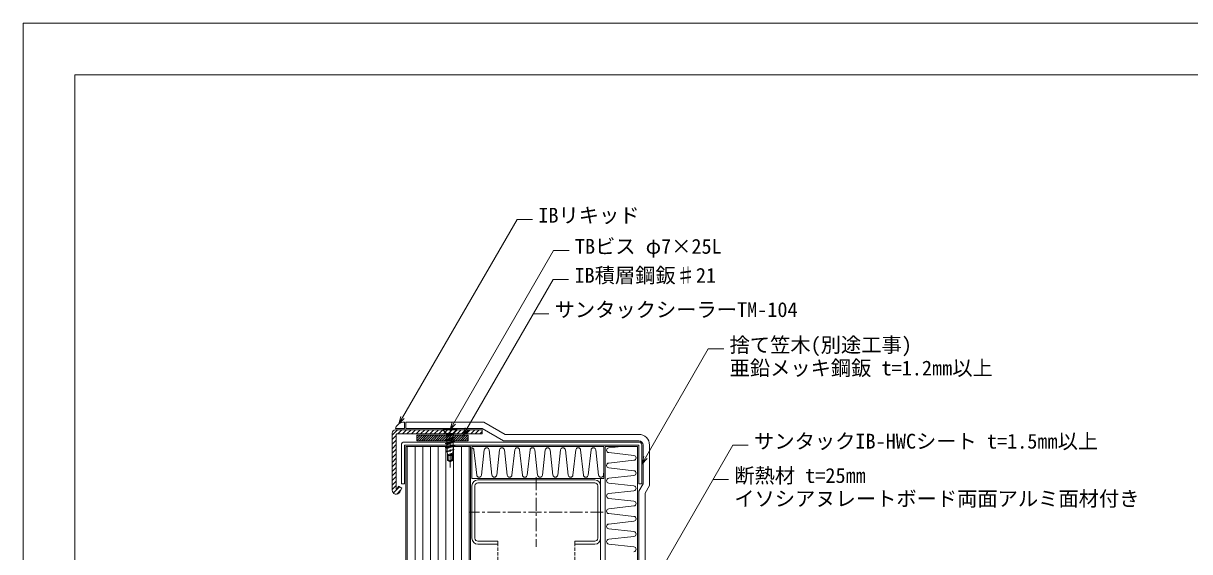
# Model space of a CAD drawing. Units: millimetres, scale not verified. Extents: x -840 to 840, y -594 to 594.
# Drawn here: x -840 to 66, y 183 to 594 of the extents above; entities that cross this region are included whole.
import ezdxf
from ezdxf.enums import TextEntityAlignment as Align

# ---------------------------------------------------------------- set-up
doc = ezdxf.new("R2010")
doc.units = ezdxf.units.MM
doc.header["$LTSCALE"] = 2
doc.linetypes.add('CHAIN1', pattern=[8, 5, -1, 1, -1])
doc.linetypes.add('DASHED1', pattern=[1.8, 1.2, -0.6])
for name, color, linetype, lineweight in [('0-0_輪郭線', 2, 'Continuous', 9), ('0-1_図面枠', 7, 'Continuous', 9), ('0-2_文字', 5, 'Continuous', 9), ('0-6_鋼材(受け鋼鈑)', 7, 'Continuous', 9), ('0-7_断熱材', 4, 'Continuous', 9), ('0-8_部材(積層鋼板)', 4, 'Continuous', 9), ('0-B_寸法線', 7, 'Continuous', 9), ('0-C_IBｼｰﾄ', 4, 'Continuous', 9), ('0-D_躯体', 4, 'Continuous', 9), ('0-E_部材(ﾋﾞｽ類)', 7, 'Continuous', 9), ('0-F_中心線', 2, 'CHAIN1', 9), ('1-1_鋼材(C型・H鋼ｅｔｃ)', 7, 'Continuous', 9), ('1-3_IBリキッド', 7, 'Continuous', 9), ('1-5_ブチルﾃｰﾌﾟ', 4, 'Continuous', 9)]:
    doc.layers.add(name, color=color, linetype=linetype, lineweight=lineweight)
doc.styles.add('ＭＳ ゴシック', font='')
doc.styles.get('ＭＳ ゴシック').set_extended_font_data('MS Gothic')

msp = doc.modelspace()

# ---------------------------------------------------------------- linework, layer by layer
at = {"layer": '0-0_輪郭線'}
msp.add_lwpolyline([(800, 554), (-800, 554), (-800, -554), (800, -554)], close=True, dxfattribs=at)
at = {"layer": '0-1_図面枠'}
msp.add_lwpolyline([(840, -594), (840, 594), (-840, 594), (-840, -594)], close=True, dxfattribs=at)
at = {"layer": '0-6_鋼材(受け鋼鈑)'}
msp.add_line((-361.815, 268.43), (-543.815, 268.43), dxfattribs=at)
for points in [[(-546.215, 266.03), (-546.215, 236.03), (-543.815, 236.03)], [(-543.815, 236.03), (-543.815, 266.03), (-361.815, 266.03), (-361.815, 236.03), (-359.415, 236.03), (-359.415, 266.03)]]:
    msp.add_lwpolyline(points, dxfattribs=at)
for centre, start, end in [((-543.815, 266.03), 90, 180), ((-361.815, 266.03), 0, 90)]:
    msp.add_arc(centre, 2.4, start, end, dxfattribs=at)
at = {"layer": '0-7_断熱材', "color": 7}
for p, q in [((-491.415, 265.03), (-388.815, 265.03)), ((-491.415, 240.03), (-491.415, 265.03)), ((-388.815, 240.03), (-388.815, 265.03)), ((-387.815, 13.13), (-387.815, 265.03)), ((-388.815, 240.03), (-491.415, 240.03))]:
    msp.add_line(p, q, dxfattribs=at)
at = {"layer": '0-7_断熱材'}
for p, q in [((-375.315, 265.03), (-385.093, 263.947)), ((-489.898, 262.309), (-487.731, 242.752)), ((-481.808, 262.309), (-483.976, 242.752)), ((-478.053, 262.309), (-475.886, 242.752)), ((-469.963, 262.309), (-472.13, 242.752)), ((-466.207, 262.309), (-464.04, 242.752)), ((-458.117, 262.309), (-460.284, 242.752)), ((-454.362, 262.309), (-452.194, 242.752)), ((-446.272, 262.309), (-448.439, 242.752)), ((-442.516, 262.309), (-440.349, 242.752)), ((-434.426, 262.309), (-436.593, 242.752)), ((-430.67, 262.309), (-428.503, 242.752)), ((-422.58, 262.309), (-424.747, 242.752)), ((-418.825, 262.309), (-416.658, 242.752)), ((-410.735, 262.309), (-412.902, 242.752)), ((-406.979, 262.309), (-404.812, 242.752)), ((-398.889, 262.309), (-401.056, 242.752)), ((-395.133, 262.309), (-392.966, 242.752)), ((-365.536, 258.024), (-385.093, 260.191)), ((-365.536, 254.268), (-385.093, 252.101)), ((-388.815, 246.324), (-389.211, 242.752)), ((-365.536, 246.179), (-385.093, 248.346)), ((-365.536, 242.423), (-385.093, 240.256)), ((-365.536, 234.333), (-385.093, 236.5)), ((-365.536, 230.577), (-385.093, 228.41)), ((-365.536, 222.487), (-385.093, 224.654)), ((-365.536, 218.732), (-385.093, 216.564)), ((-365.536, 210.642), (-385.093, 212.809)), ((-365.536, 206.886), (-385.093, 204.719)), ((-365.536, 198.796), (-385.093, 200.963)), ((-365.536, 195.04), (-385.093, 192.873)), ((-365.536, 186.95), (-385.093, 189.118))]:
    msp.add_line(p, q, dxfattribs=at)
at = {"layer": '0-7_断熱材', "color": 7}
msp.add_lwpolyline([(-387.815, 265.03), (-362.815, 265.03), (-362.815, -66.969)], dxfattribs=at)
at = {"layer": '0-7_断熱材'}
for centre, start, end in [((-491.776, 262.133), 5.35135, 78.95291), ((-479.931, 262.133), 5.35135, 174.64865), ((-468.085, 262.133), 5.35135, 174.64865), ((-456.239, 262.133), 5.35135, 174.64865), ((-444.394, 262.133), 5.35135, 174.64865), ((-432.548, 262.133), 5.35135, 174.64865), ((-420.703, 262.133), 5.35135, 174.64865), ((-408.857, 262.133), 5.35135, 174.64865), ((-397.011, 262.133), 5.35135, 174.64865), ((-384.918, 262.069), 95.35135, 264.64865), ((-365.712, 256.146), 275.35135, 84.64865), ((-384.918, 250.223), 95.35135, 264.64865), ((-365.712, 244.301), 275.35135, 84.64865), ((-485.853, 242.928), 185.35135, 354.64865), ((-474.008, 242.928), 185.35135, 354.64865), ((-462.162, 242.928), 185.35135, 354.64865), ((-450.317, 242.928), 185.35135, 354.64865), ((-438.471, 242.928), 185.35135, 354.64865), ((-426.625, 242.928), 185.35135, 354.64865), ((-414.78, 242.928), 185.35135, 354.64865), ((-402.934, 242.928), 185.35135, 354.64865), ((-391.089, 242.928), 185.35135, 354.64865), ((-384.918, 238.378), 95.35135, 264.64865), ((-384.918, 226.532), 95.35135, 264.64865), ((-365.712, 232.455), 275.35135, 84.64865), ((-365.712, 220.609), 275.35135, 84.64865), ((-384.918, 214.687), 95.35135, 264.64865), ((-365.712, 208.764), 275.35135, 84.64865), ((-384.918, 202.841), 95.35135, 264.64865), ((-384.918, 190.995), 95.35135, 264.64865), ((-365.712, 196.918), 275.35135, 84.64865), ((-365.712, 185.073), 275.35135, 84.64865)]:
    msp.add_arc(centre, 1.886, start, end, dxfattribs=at)
at = {"layer": '0-8_部材(積層鋼板)'}
for p, q in [((-553.389, 273.868), (-549.327, 277.93)), ((-553.389, 270.332), (-550.223, 273.499)), ((-550.223, 231.924), (-550.223, 274.264)), ((-548.958, 274.764), (-545.791, 277.93)), ((-545.422, 274.764), (-542.256, 277.93)), ((-541.887, 274.764), (-538.72, 277.93)), ((-538.351, 274.764), (-535.185, 277.93)), ((-534.816, 274.764), (-531.649, 277.93)), ((-531.28, 274.764), (-528.114, 277.93)), ((-527.745, 274.764), (-524.578, 277.93)), ((-524.209, 274.764), (-521.042, 277.93)), ((-520.674, 274.764), (-517.507, 277.93)), ((-517.138, 274.764), (-513.971, 277.93)), ((-513.603, 274.764), (-510.436, 277.93)), ((-506.531, 274.764), (-503.365, 277.93)), ((-502.996, 274.764), (-499.829, 277.93)), ((-499.46, 274.764), (-496.294, 277.93)), ((-495.925, 274.764), (-492.758, 277.93)), ((-492.389, 274.764), (-489.223, 277.93)), ((-488.854, 274.764), (-485.687, 277.93)), ((-485.318, 274.764), (-483.389, 276.693)), ((-553.389, 266.797), (-550.223, 269.963)), ((-553.389, 263.261), (-550.223, 266.428)), ((-553.389, 259.726), (-550.223, 262.892)), ((-553.389, 256.19), (-550.223, 259.357)), ((-553.389, 252.655), (-550.223, 255.821)), ((-553.389, 249.119), (-550.223, 252.286)), ((-553.389, 245.583), (-550.223, 248.75)), ((-553.389, 242.048), (-550.223, 245.215)), ((-553.389, 238.512), (-550.223, 241.679)), ((-553.389, 234.977), (-550.223, 238.144)), ((-553.389, 231.441), (-550.223, 234.608)), ((-552.456, 228.84), (-547.693, 233.603)), ((-549.781, 227.978), (-546.598, 231.161))]:
    msp.add_line(p, q, dxfattribs=at)
at = {"layer": '0-8_部材(積層鋼板)', "color": 7}
for p, q in [((-553.389, 275.43), (-553.389, 231.05)), ((-550.223, 231.924), (-550.223, 274.264))]:
    msp.add_line(p, q, dxfattribs=at)
at = {"layer": '0-8_部材(積層鋼板)'}
for points in [[(-553.389, 275.43), (-553.389, 231.05), (-553.389, 231.056)], [(-549.723, 274.764), (-508.389, 274.764), (-508.389, 277.93), (-550.889, 277.93)], [(-510.067, 274.764), (-508.389, 276.441), (-506.9, 277.93)], [(-547.562, 229.492), (-545.815, 232.519), (-548.557, 234.102), (-549.869, 231.829)]]:
    msp.add_lwpolyline(points, dxfattribs=at)
at = {"layer": '0-8_部材(積層鋼板)', "color": 7}
for points in [[(-549.723, 274.764), (-483.389, 274.764), (-483.389, 277.93), (-550.889, 277.93)], [(-547.562, 229.492), (-545.815, 232.519), (-548.557, 234.102), (-549.869, 231.829)]]:
    msp.add_lwpolyline(points, dxfattribs=at)
at = {"layer": '0-8_部材(積層鋼板)'}
msp.add_lwpolyline([(-483.389, 274.764), (-483.389, 277.93), (-508.389, 277.93), (-508.389, 274.764)], close=True, dxfattribs=at)
for centre, radius, start, end in [((-550.889, 275.43), 2.5, 90, 180), ((-549.723, 274.264), 0.5, 90, 180), ((-550.267, 231.053), 3.123, 179.94418, 330), ((-550.033, 231.924), 0.19, 180, 330)]:
    msp.add_arc(centre, radius, start, end, dxfattribs=at)
at = {"layer": '0-8_部材(積層鋼板)', "color": 7}
for centre, radius, start, end in [((-550.889, 275.43), 2.5, 90, 180), ((-549.723, 274.264), 0.5, 90, 180), ((-550.267, 231.053), 3.123, 179.94418, 330), ((-550.033, 231.924), 0.19, 180, 330)]:
    msp.add_arc(centre, radius, start, end, dxfattribs=at)
at = {"layer": '0-B_寸法線'}
for p, q in [((-443.673, 368.233), (-431.673, 368.233)), ((-362.815, 137.563), (-288.703, 265.93)), ((-288.703, 265.93), (-276.703, 265.93)), ((-304.1, 239.261), (-292.1, 239.261))]:
    msp.add_line(p, q, dxfattribs=at)
for points in [[(-548.191, 282.552), (-456.377, 441.58), (-444.377, 441.58)], [(-508.389, 278.091), (-427.945, 417.427), (-415.945, 417.427)], [(-498.215, 273.764), (-428.277, 394.902), (-416.277, 394.902)], [(-359.415, 251.341), (-307.748, 340.832), (-295.748, 340.832)], [(-543.948, 286.795), (-548.191, 282.552), (-546.638, 288.348)], [(-504.147, 282.334), (-508.389, 278.091), (-506.837, 283.886)], [(-493.972, 278.006), (-498.215, 273.764), (-496.662, 279.559)], [(-355.172, 255.584), (-359.415, 251.341), (-357.862, 257.137)]]:
    msp.add_lwpolyline(points, dxfattribs=at)
at = {"layer": '0-C_IBｼｰﾄ', "color": 7}
for p, q in [((-482.05, 283.93), (-542.889, 283.93)), ((-542.889, 278.93), (-542.889, 283.93)), ((-482.05, 283.93), (-465.595, 274.43)), ((-483.389, 278.93), (-542.889, 278.93)), ((-483.389, 278.93), (-466.935, 269.43)), ((-361.815, 274.43), (-465.595, 274.43)), ((-361.815, 269.43), (-466.935, 269.43)), ((-358.415, 236.03), (-358.415, 266.03)), ((-353.415, 234.691), (-353.415, 266.03)), ((-358.415, 236.03), (-361.815, 230.142)), ((-361.815, 101.558), (-361.815, 230.142)), ((-353.415, 234.691), (-356.815, 228.802)), ((-356.815, 102.898), (-356.815, 228.802))]:
    msp.add_line(p, q, dxfattribs=at)
for radius in [8.4, 3.4]:
    msp.add_arc((-361.815, 266.03), radius, 0, 90, dxfattribs=at)
at = {"layer": '0-D_躯体', "color": 7}
for p, q in [((-542.815, 265.03), (-492.415, 265.03)), ((-542.815, -110.311), (-542.815, 265.03)), ((-492.415, -94.555), (-492.415, 265.03)), ((-391.415, 240.03), (-391.415, 234.43)), ((-391.415, 193.63), (-391.415, -13.77))]:
    msp.add_line(p, q, dxfattribs=at)
at = {"layer": '0-D_躯体'}
for p, q in [((-541.615, -94.555), (-541.615, 265.03)), ((-535.615, -94.555), (-535.615, 265.03)), ((-529.615, -94.555), (-529.615, 265.03)), ((-523.615, -94.555), (-523.615, 265.03)), ((-517.615, -94.555), (-517.615, 265.03)), ((-511.615, -94.555), (-511.615, 265.03)), ((-505.615, -94.555), (-505.615, 265.03)), ((-499.615, -94.555), (-499.615, 265.03)), ((-493.615, -94.555), (-493.615, 265.03))]:
    msp.add_line(p, q, dxfattribs=at)
at = {"layer": '0-E_部材(ﾋﾞｽ類)'}
for p, q in [((-513.903, 278.091), (-502.876, 278.091)), ((-513.903, 278.091), (-513.903, 277.93)), ((-513.903, 277.93), (-502.876, 277.93)), ((-511.156, 275.183), (-513.903, 277.93)), ((-511.156, 275.183), (-505.623, 275.183)), ((-511.156, 275.183), (-511.156, 273.976)), ((-511.156, 273.976), (-505.623, 273.976)), ((-510.896, 270.536), (-510.896, 273.652)), ((-510.889, 273.885), (-510.889, 273.976)), ((-509.936, 273.885), (-509.916, 273.885)), ((-509.936, 273.799), (-509.916, 273.799)), ((-505.896, 272.062), (-505.896, 273.976)), ((-505.623, 275.183), (-502.876, 277.93)), ((-505.623, 275.183), (-505.623, 273.976)), ((-502.876, 278.091), (-502.876, 277.93)), ((-510.889, 267.442), (-510.889, 269.738)), ((-510.889, 264.379), (-510.889, 266.643)), ((-510.767, 263.515), (-510.629, 261.315)), ((-505.929, 265.055), (-506.012, 262.773)), ((-505.889, 268.966), (-505.889, 271.236)), ((-505.889, 265.903), (-505.889, 268.141)), ((-511.262, 261.26), (-510.767, 261.26)), ((-510.767, 261.26), (-505.929, 262.773)), ((-505.214, 262.773), (-510.767, 261.26)), ((-505.929, 262.278), (-510.767, 260.958)), ((-510.767, 258.58), (-510.629, 258.58)), ((-510.629, 260.958), (-510.464, 258.65)), ((-505.709, 260.12), (-510.629, 258.58)), ((-506.067, 259.9), (-510.629, 258.443)), ((-510.199, 258.093), (-510.464, 258.51)), ((-509.979, 254.595), (-510.364, 254.11)), ((-508.389, 253.093), (-510.364, 254.11)), ((-509.979, 254.595), (-509.979, 258.093)), ((-508.339, 253.118), (-509.979, 254.595)), ((-508.389, 258.093), (-507.594, 259.412)), ((-508.389, 253.093), (-508.389, 258.093)), ((-508.389, 253.159), (-506.634, 254.413)), ((-508.389, 253.093), (-506.332, 254.11)), ((-508.015, 258.714), (-506.634, 258.714)), ((-506.634, 254.413), (-506.634, 258.714)), ((-506.332, 254.11), (-506.634, 254.413)), ((-506.48, 258.093), (-506.212, 259.841)), ((-506.068, 262.231), (-506.212, 260.036)), ((-505.709, 260.12), (-506.067, 259.9)), ((-505.709, 260.12), (-506.012, 260.12)), ((-505.214, 262.773), (-505.929, 262.773)), ((-505.214, 262.773), (-505.929, 262.278))]:
    msp.add_line(p, q, dxfattribs=at)
for points in [[(-504.692, 271.928), (-505.929, 272.065), (-510.767, 270.553), (-512.087, 270.377), (-510.767, 269.673), (-505.929, 271.213)], [(-504.692, 268.833), (-505.929, 268.971), (-510.767, 267.458), (-512.087, 267.282), (-510.767, 266.578), (-505.929, 268.118)], [(-504.692, 265.77), (-505.929, 265.908), (-510.767, 264.395), (-512.087, 264.219), (-510.767, 263.515), (-505.929, 265.055)]]:
    msp.add_lwpolyline(points, close=True, dxfattribs=at)
for points in [[(-504.934, 271.955), (-505.876, 271.841), (-506.205, 271.786), (-506.534, 271.724), (-506.862, 271.654), (-507.189, 271.578), (-507.516, 271.494), (-507.841, 271.404), (-508.166, 271.308), (-508.488, 271.207), (-508.81, 271.099), (-508.989, 271.032), (-509.171, 270.964), (-509.357, 270.897), (-509.547, 270.829), (-509.742, 270.762), (-509.94, 270.694), (-510.143, 270.627), (-510.35, 270.559), (-510.562, 270.492), (-510.779, 270.424), (-510.906, 270.401), (-511.035, 270.38), (-511.164, 270.363), (-511.293, 270.348), (-511.422, 270.337), (-511.55, 270.327), (-511.677, 270.32), (-511.802, 270.316), (-511.925, 270.313), (-511.966, 270.313)], [(-504.692, 271.928), (-505.884, 271.775), (-506.219, 271.714), (-506.552, 271.647), (-506.882, 271.574), (-507.21, 271.495), (-507.536, 271.41), (-507.859, 271.319), (-508.179, 271.222), (-508.496, 271.12), (-508.81, 271.013), (-508.989, 270.946), (-509.171, 270.878), (-509.357, 270.811), (-509.547, 270.743), (-509.742, 270.676), (-509.94, 270.608), (-510.143, 270.541), (-510.35, 270.473), (-510.562, 270.406), (-510.779, 270.338), (-510.891, 270.322), (-511.008, 270.308), (-511.128, 270.294), (-511.253, 270.282), (-511.38, 270.271), (-511.51, 270.261), (-511.642, 270.252), (-511.775, 270.243), (-511.829, 270.239)], [(-510.21, 273.976), (-511.244, 273.838), (-509.924, 273.134), (-507.279, 273.976)], [(-509.936, 273.885), (-510.063, 273.862), (-510.191, 273.841), (-510.321, 273.824), (-510.45, 273.809), (-510.579, 273.798), (-510.707, 273.788), (-510.834, 273.781), (-510.959, 273.777), (-511.081, 273.774), (-511.123, 273.774)], [(-509.936, 273.799), (-510.048, 273.783), (-510.164, 273.769), (-510.285, 273.755), (-510.409, 273.743), (-510.537, 273.732), (-510.667, 273.722), (-510.798, 273.713), (-510.932, 273.704), (-510.986, 273.7)], [(-509.647, 273.976), (-509.719, 273.953), (-509.936, 273.885), (-509.916, 273.885)], [(-509.379, 273.976), (-509.507, 273.934), (-509.719, 273.867), (-509.936, 273.799), (-509.916, 273.799)], [(-504.934, 268.86), (-505.876, 268.746), (-506.205, 268.691), (-506.534, 268.629), (-506.862, 268.56), (-507.189, 268.483), (-507.516, 268.399), (-507.841, 268.309), (-508.166, 268.213), (-508.488, 268.112), (-508.81, 268.005), (-508.989, 267.937), (-509.171, 267.87), (-509.357, 267.802), (-509.547, 267.735), (-509.742, 267.667), (-509.94, 267.6), (-510.143, 267.532), (-510.35, 267.465), (-510.562, 267.397), (-510.779, 267.33), (-510.906, 267.306), (-511.035, 267.286), (-511.164, 267.268), (-511.293, 267.254), (-511.422, 267.242), (-511.55, 267.232), (-511.677, 267.226), (-511.802, 267.221), (-511.925, 267.218), (-511.966, 267.218)], [(-504.934, 265.797), (-505.876, 265.683), (-506.205, 265.629), (-506.534, 265.566), (-506.862, 265.497), (-507.189, 265.42), (-507.516, 265.337), (-507.841, 265.247), (-508.166, 265.151), (-508.488, 265.049), (-508.81, 264.942), (-508.989, 264.874), (-509.171, 264.807), (-509.357, 264.739), (-509.547, 264.672), (-509.742, 264.604), (-509.94, 264.537), (-510.143, 264.469), (-510.35, 264.402), (-510.562, 264.334), (-510.779, 264.267), (-510.906, 264.243), (-511.035, 264.223), (-511.164, 264.205), (-511.293, 264.191), (-511.422, 264.179), (-511.55, 264.17), (-511.677, 264.163), (-511.802, 264.158), (-511.925, 264.155), (-511.966, 264.155)], [(-504.692, 268.833), (-505.884, 268.68), (-506.219, 268.62), (-506.552, 268.553), (-506.882, 268.479), (-507.21, 268.4), (-507.536, 268.315), (-507.859, 268.224), (-508.179, 268.128), (-508.496, 268.026), (-508.81, 267.918), (-508.989, 267.851), (-509.171, 267.784), (-509.357, 267.716), (-509.547, 267.648), (-509.742, 267.581), (-509.94, 267.513), (-510.143, 267.446), (-510.35, 267.379), (-510.562, 267.311), (-510.779, 267.243), (-510.891, 267.227), (-511.008, 267.213), (-511.128, 267.2), (-511.253, 267.188), (-511.38, 267.177), (-511.51, 267.167), (-511.642, 267.157), (-511.775, 267.148), (-511.829, 267.145)], [(-504.692, 265.77), (-505.884, 265.617), (-506.219, 265.557), (-506.552, 265.49), (-506.882, 265.417), (-507.21, 265.337), (-507.536, 265.252), (-507.859, 265.161), (-508.179, 265.065), (-508.496, 264.963), (-508.81, 264.856), (-508.989, 264.788), (-509.171, 264.721), (-509.357, 264.653), (-509.547, 264.586), (-509.742, 264.518), (-509.94, 264.451), (-510.143, 264.383), (-510.35, 264.316), (-510.562, 264.248), (-510.779, 264.181), (-510.891, 264.165), (-511.008, 264.15), (-511.128, 264.137), (-511.253, 264.125), (-511.38, 264.114), (-511.51, 264.104), (-511.642, 264.094), (-511.775, 264.085), (-511.829, 264.082)], [(-510.767, 261.26), (-511.262, 261.26), (-510.767, 260.958)], [(-506.012, 260.12), (-510.629, 258.58), (-510.767, 258.58), (-510.629, 258.443)], [(-510.364, 254.11), (-510.364, 258.093), (-506.332, 258.093), (-506.332, 254.11)], [(-508.389, 253.163), (-507.074, 254.947), (-507.074, 258.093)]]:
    msp.add_lwpolyline(points, dxfattribs=at)
at = {"layer": '0-F_中心線'}
for p, q in [((-508.389, 248.732), (-508.389, 279.655)), ((-441.415, 241.03), (-441.415, 187.03)), ((-389.415, 214.03), (-493.415, 214.03))]:
    msp.add_line(p, q, dxfattribs=at)
at = {"layer": '1-1_鋼材(C型・H鋼ｅｔｃ)'}
for p, q in [((-396.015, 239.03), (-486.815, 239.03)), ((-486.815, 236.73), (-396.015, 236.73)), ((-491.415, 234.43), (-491.415, 193.63)), ((-489.115, 193.63), (-489.115, 234.43)), ((-393.715, 234.43), (-393.715, 193.63)), ((-391.415, 193.63), (-391.415, 234.43))]:
    msp.add_line(p, q, dxfattribs=at)
at = {"layer": '1-1_鋼材(C型・H鋼ｅｔｃ)', "linetype": 'DASHED1'}
for p, q in [((-471.415, -395.67), (-471.415, 189.03)), ((-411.415, -395.67), (-411.415, 189.03))]:
    msp.add_line(p, q, dxfattribs=at)
at = {"layer": '1-1_鋼材(C型・H鋼ｅｔｃ)'}
for points in [[(-486.815, 189.03), (-471.415, 189.03), (-471.415, 191.33), (-486.815, 191.33)], [(-396.015, 191.33), (-411.415, 191.33), (-411.415, 189.03), (-396.015, 189.03)]]:
    msp.add_lwpolyline(points, dxfattribs=at)
for centre, radius, start, end in [((-486.815, 234.43), 4.6, 90, 180), ((-486.815, 234.43), 2.3, 90, 180), ((-396.015, 234.43), 4.6, 0, 90), ((-396.015, 234.43), 2.3, 0, 90), ((-486.815, 193.63), 4.6, 180, 270), ((-486.815, 193.63), 2.3, 180, 270), ((-396.015, 193.63), 2.3, 270, 0), ((-396.015, 193.63), 4.6, 270, 0)]:
    msp.add_arc(centre, radius, start, end, dxfattribs=at)
at = {"layer": '1-3_IBリキッド'}
for q in [(-543.889, 283.93), (-550.889, 278.93)]:
    msp.add_line((-543.889, 278.93), q, dxfattribs=at)
msp.add_arc((-543.889, 276.53), 7.4, 90, 161.07536, dxfattribs=at)
at = {"layer": '1-5_ブチルﾃｰﾌﾟ'}
for p, q in [((-534.223, 272.982), (-533.441, 273.764)), ((-534.223, 271.215), (-531.674, 273.764)), ((-534.223, 269.447), (-529.906, 273.764)), ((-532.471, 269.43), (-528.138, 273.764)), ((-530.704, 269.43), (-526.37, 273.764)), ((-528.936, 269.43), (-524.603, 273.764)), ((-527.168, 269.43), (-522.835, 273.764)), ((-525.4, 269.43), (-521.067, 273.764)), ((-523.633, 269.43), (-519.299, 273.764)), ((-521.865, 269.43), (-517.531, 273.764)), ((-520.097, 269.43), (-515.764, 273.764)), ((-518.329, 269.43), (-513.996, 273.764)), ((-516.561, 269.43), (-512.228, 273.764)), ((-514.794, 269.43), (-510.46, 273.764)), ((-513.026, 269.43), (-508.693, 273.764)), ((-511.258, 269.43), (-506.925, 273.764)), ((-509.49, 269.43), (-505.157, 273.764)), ((-507.723, 269.43), (-503.389, 273.764)), ((-505.955, 269.43), (-501.622, 273.764)), ((-504.187, 269.43), (-499.854, 273.764)), ((-502.419, 269.43), (-498.086, 273.764)), ((-500.652, 269.43), (-496.318, 273.764)), ((-498.884, 269.43), (-494.55, 273.764)), ((-497.116, 269.43), (-494.223, 272.324)), ((-495.348, 269.43), (-494.223, 270.556))]:
    msp.add_line(p, q, dxfattribs=at)
at = {"layer": '1-5_ブチルﾃｰﾌﾟ', "color": 7}
msp.add_lwpolyline([(-534.223, 269.43), (-494.223, 269.43), (-494.223, 273.764), (-534.223, 273.764)], close=True, dxfattribs=at)
at = {"layer": '1-5_ブチルﾃｰﾌﾟ'}
msp.add_lwpolyline([(-534.223, 269.43), (-494.223, 269.43), (-494.223, 273.764), (-534.223, 273.764)], close=True, dxfattribs=at)

# ---------------------------------------------------------------- texts
at = {"layer": '0-2_文字', "color": 7, "style": 'ＭＳ ゴシック'}
for s, p in [('IBリキッド', (-439.836, 435.521)), ('TBビス φ7×25L', (-411.404, 411.368)), ('IB積層鋼鈑♯21', (-411.736, 388.843)), ('サンタックシーラーTM-104', (-427.133, 362.174)), ('捨て笠木(別途工事)', (-291.207, 334.773)), ('亜鉛メッキ鋼鈑 t=1.2㎜以上', (-291.207, 316.773)), ('サンタックIB-HWCシート t=1.5㎜以上', (-272.163, 259.871)), ('断熱材 t=25㎜', (-287.559, 233.202)), ('イソシアヌレートボード両面アルミ面材付き', (-287.559, 215.202))]:
    msp.add_text(s, height=11.54, dxfattribs=at).set_placement(p, align=Align.BOTTOM_LEFT)

doc.saveas('drawing.dxf')
